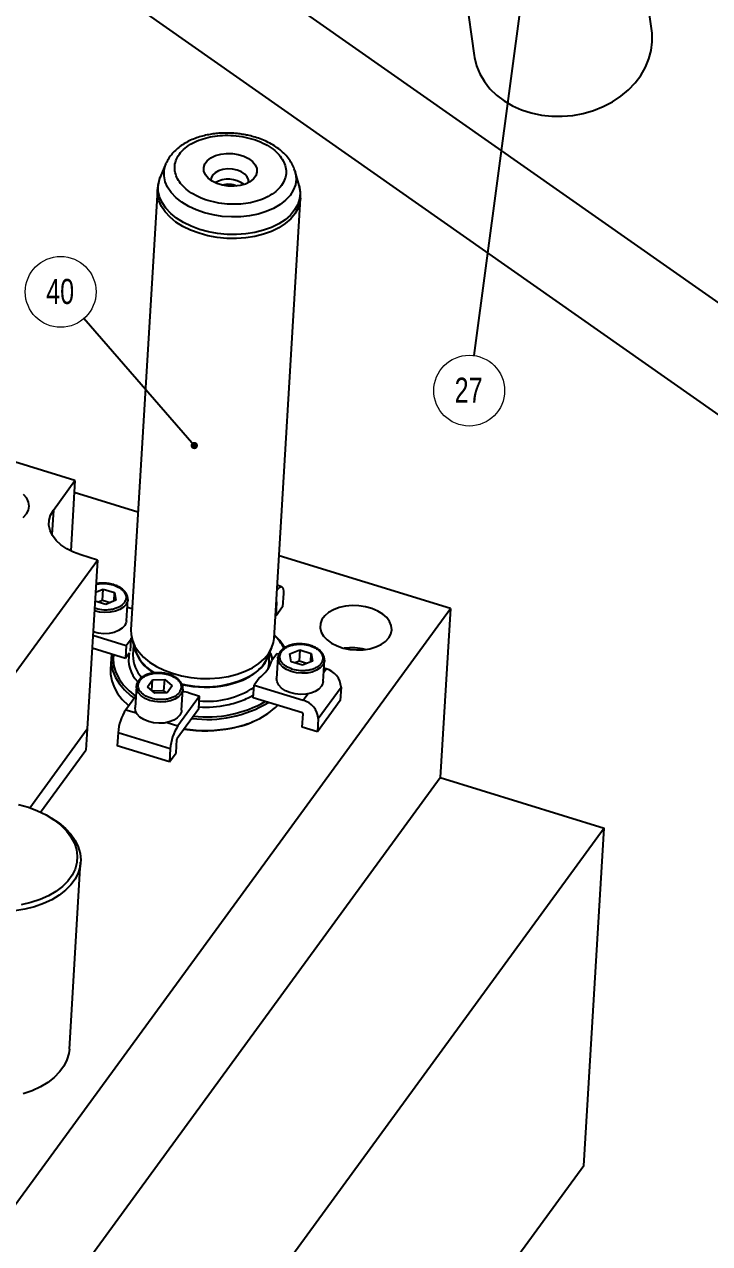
# Model space of a CAD drawing. Header units: millimetres. Extents: x 5 to 1495, y -1208 to 895.
# Drawn here: x 1168.5 to 1264.1, y 112.7 to 282.9 of the extents above; entities that cross this region are included whole.
import ezdxf

# ---------------------------------------------------------------- set-up
doc = ezdxf.new("R2010")
doc.units = ezdxf.units.MM
doc.styles.add('SLDTEXTSTYLE13', font='TXT', dxfattribs={"width": 0.75})
doc.dimstyles.new('SLDDIMSTYLE2', dxfattribs={"dimtxt": 0.18, "dimasz": 1.016, "dimexe": 0, "dimexo": 0.0625, "dimgap": 0, "dimtad": 0, "dimtih": 1, "dimtoh": 1, "dimdec": 0, "dimrnd": 1e-09, "dimzin": 0, "dimdsep": 46, "dimtxsty": 'Standard', "dimblk1": 'DOT', "dimblk2": 'DOT', "dimsah": 1, "dimcen": 0.09, "dimadec": 0, "dimazin": 0, "dimtfac": 1.016, "dimtdec": 0, "dimtofl": 0, "dimtmove": 0, "dimatfit": 3, "dimldrblk": 'DOT', "dimfxl": 1, "dimfrac": 2, "dimtolj": 1, "dimtzin": 0, "dimarcsym": 0})

# ---------------------------------------------------------------- blocks, each defined once
blk = doc.blocks.new('SW_NOTE_47')
at = {"color": 0, "linetype": 'Continuous', "lineweight": 0}
blk.add_circle((-3.24, 3.73), 4.94, dxfattribs=at)
at = {"color": 0, "linetype": 'Continuous', "lineweight": 0, "insert": (-3.31, 5.54), "char_height": 3.5, "attachment_point": 2, "style": 'SLDTEXTSTYLE13'}
blk.add_mtext('40', dxfattribs=at)
blk = doc.blocks.new('_Dot')
at = {"color": 0, "linetype": 'ByBlock', "lineweight": -2}
blk.add_line((-0.5, 0), (-1, 0), dxfattribs=at)
at = {"color": 0, "linetype": 'ByBlock', "const_width": 0.5}
blk.add_lwpolyline([(-0.25, 0, 1), (0.25, 0, 1)], format="xyb", close=True, dxfattribs=at)
blk = doc.blocks.new('SW_NOTE_54')
at = {"color": 0, "linetype": 'Continuous', "lineweight": 0}
blk.add_circle((-0.65, -4.9), 4.94, dxfattribs=at)
at = {"color": 0, "linetype": 'Continuous', "lineweight": 0, "insert": (-0.73, -3.09), "char_height": 3.5, "attachment_point": 2, "style": 'SLDTEXTSTYLE13'}
blk.add_mtext('27', dxfattribs=at)

msp = doc.modelspace()

# ---------------------------------------------------------------- linework, layer by layer
at = {"color": 7, "linetype": 'Continuous', "lineweight": 25}
for p, q in [((1282.366, 232.033), (1142.579, 330.194)), ((1284.761, 214.754), (1144.974, 312.915)), ((1256.026, 281.95), (1252.773, 305.421)), ((1228.01, 301.989), (1231.263, 278.518)), ((1175.595, 219.198), (1001.843, 272.882)), ((1188.281, 263.423), (1187.493, 261.534)), ((1188.281, 263.423), (1188.308, 263.485)), ((1206.264, 262.424), (1206.288, 262.342)), ((1206.845, 260.372), (1206.288, 262.342)), ((1187.079, 259.76), (1183.393, 198.368)), ((1203.357, 197.169), (1207.043, 258.561)), ((1172.581, 215.067), (1175.595, 219.198)), ((1175.595, 219.198), (1175.005, 209.377)), ((1184.379, 214.798), (1175.496, 217.543)), ((1130.488, 142.014), (1178.712, 208.11)), ((1178.712, 208.11), (1176.426, 208.817)), ((1178.712, 208.11), (1177.297, 184.55)), ((1227.939, 201.339), (1204.05, 208.72)), ((1179.827, 204.837), (1180.922, 204.641)), ((1204.408, 204.395), (1203.802, 204.583)), ((1178.442, 203.607), (1179.527, 204.06)), ((1179.433, 202.489), (1178.847, 202.245)), ((1179.433, 202.489), (1179.527, 204.06)), ((1180.491, 202.162), (1179.433, 202.489)), ((1179.527, 204.06), (1181.111, 203.57)), ((1181.3, 202.499), (1179.906, 201.918)), ((1181.04, 202.391), (1181.111, 203.57)), ((1181.111, 203.57), (1181.3, 202.499)), ((1182.772, 199.652), (1182.949, 202.598)), ((1182.949, 202.598), (1182.942, 202.52)), ((1203.762, 203.918), (1203.812, 203.987)), ((1204.664, 203.424), (1204.553, 201.579)), ((1151.584, 96.686), (1227.939, 201.339)), ((1179.906, 201.918), (1178.369, 202.393)), ((1183.568, 201.282), (1182.882, 201.494)), ((1203.628, 200.312), (1203.742, 202.197)), ((1204.553, 201.579), (1203.628, 200.312)), ((1203.706, 202.22), (1203.656, 202.151)), ((1227.939, 201.339), (1226.524, 177.778)), ((1203.628, 200.312), (1203.547, 200.337)), ((1178.082, 197.611), (1182.731, 196.174)), ((1177.975, 195.844), (1182.625, 194.407)), ((1182.731, 196.174), (1182.625, 194.407)), ((1182.731, 196.174), (1183.436, 197.14)), ((1183.33, 195.38), (1183.436, 197.14)), ((1183.436, 197.14), (1183.482, 197.279)), ((1183.538, 197.06), (1183.931, 195.668)), ((1183.766, 196.25), (1183.684, 194.883)), ((1202.499, 194.553), (1203.056, 195.888)), ((1207.262, 196.361), (1208.356, 196.165)), ((1180.65, 194.395), (1180.555, 192.824)), ((1182.625, 194.407), (1183.163, 195.145)), ((1183.684, 194.883), (1183.681, 194.818)), ((1202.65, 193.744), (1202.732, 195.112)), ((1203.759, 195.044), (1203.054, 194.078)), ((1203.895, 194.511), (1203.718, 191.566)), ((1204.013, 194.965), (1203.759, 195.044)), ((1203.895, 194.511), (1203.903, 194.596)), ((1205.567, 195.002), (1206.962, 195.583)), ((1205.756, 193.931), (1205.567, 195.002)), ((1206.867, 194.012), (1206.282, 193.768)), ((1206.962, 195.583), (1206.867, 194.012)), ((1207.926, 193.685), (1206.867, 194.012)), ((1206.962, 195.583), (1208.546, 195.094)), ((1208.735, 194.023), (1207.34, 193.441)), ((1208.475, 193.914), (1208.546, 195.094)), ((1208.546, 195.094), (1208.735, 194.023)), ((1210.206, 191.176), (1210.383, 194.121)), ((1210.383, 194.121), (1210.376, 194.044)), ((1187.517, 192.337), (1188.611, 192.141)), ((1207.34, 193.441), (1205.756, 193.931)), ((1210.617, 192.924), (1210.317, 193.017)), ((1184.15, 190.487), (1184.158, 190.572)), ((1185.686, 190.435), (1186.382, 191.389)), ((1186.293, 189.901), (1186.382, 191.389)), ((1186.382, 191.389), (1188.102, 191.442)), ((1188.007, 189.872), (1188.102, 191.442)), ((1188.102, 191.442), (1189.125, 190.542)), ((1189.125, 190.542), (1188.429, 189.588)), ((1200.458, 188.898), (1200.564, 190.665)), ((1201.268, 191.63), (1200.564, 190.665)), ((1200.564, 190.665), (1207.422, 188.546)), ((1184.069, 189.137), (1182.678, 187.231)), ((1184.15, 190.487), (1183.973, 187.542)), ((1186.71, 189.534), (1185.686, 190.435)), ((1188.007, 189.872), (1186.383, 189.821)), ((1188.429, 189.588), (1186.71, 189.534)), ((1188.334, 189.585), (1188.007, 189.872)), ((1192.962, 189.116), (1189.948, 184.984)), ((1190.461, 187.152), (1190.638, 190.097)), ((1190.638, 190.097), (1190.631, 190.02)), ((1191.359, 189.611), (1192.962, 189.116)), ((1192.856, 187.348), (1192.962, 189.116)), ((1207.316, 186.779), (1200.458, 188.898)), ((1209.504, 185.983), (1212.699, 190.362)), ((1212.699, 190.362), (1212.588, 188.516)), ((1192.856, 187.348), (1189.842, 183.217)), ((1212.588, 188.516), (1209.393, 184.137)), ((1200.248, 185.502), (1200.407, 185.568)), ((1207.29, 184.787), (1207.403, 186.672)), ((1209.504, 185.983), (1209.393, 184.137)), ((1169.276, 173.556), (1177.297, 184.55)), ((1177.297, 184.55), (1177.12, 181.605)), ((1181.6, 184.024), (1181.489, 182.178)), ((1188.87, 181.778), (1181.6, 184.024)), ((1209.393, 184.137), (1207.29, 184.787)), ((1188.759, 179.932), (1181.489, 182.178)), ((1189.684, 181.199), (1189.797, 183.084)), ((1170.798, 172.939), (1177.12, 181.605)), ((1188.87, 181.778), (1188.759, 179.932)), ((1188.759, 179.932), (1189.684, 181.199)), ((1150.17, 73.125), (1226.524, 177.778)), ((1226.524, 177.778), (1249.386, 170.715)), ((1172.008, 172.302), (1171.707, 172.471)), ((1249.386, 170.715), (1173.032, 66.062)), ((1246.557, 123.594), (1249.386, 170.715)), ((1174.817, 139.862), (1176.385, 165.975)), ((1246.557, 123.594), (1170.202, 18.941))]:
    msp.add_line(p, q, dxfattribs=at)
at = {"color": 8, "linetype": 'Continuous', "lineweight": 25}
for p, q in [((1172.581, 215.067), (1172.377, 211.665)), ((1203.812, 203.987), (1203.767, 204.001)), ((1178.511, 201.336), (1178.311, 201.429)), ((1203.742, 202.197), (1203.699, 202.21)), ((1210.284, 192.468), (1210.617, 192.924)), ((1207.422, 188.546), (1208.077, 189.443)), ((1182.678, 187.231), (1184.168, 186.77)), ((1188.457, 185.445), (1189.948, 184.984))]:
    msp.add_line(p, q, dxfattribs=at)
at = {"color": 7, "linetype": 'Continuous', "lineweight": 25, "flags": 128}
for points in [[(1231.263, 278.518), (1231.307, 278.232), (1231.601, 277.061), (1232.063, 275.935), (1232.688, 274.868), (1233.467, 273.878), (1234.389, 272.976), (1235.44, 272.176), (1236.607, 271.49), (1237.872, 270.926), (1239.219, 270.493), (1240.628, 270.196), (1242.079, 270.041), (1243.552, 270.028), (1245.026, 270.159), (1246.481, 270.431), (1247.896, 270.841), (1249.251, 271.383), (1250.528, 272.049), (1251.708, 272.83), (1252.775, 273.715), (1253.714, 274.691), (1254.511, 275.745), (1255.156, 276.862), (1255.639, 278.027), (1255.954, 279.223), (1256.096, 280.432), (1256.063, 281.639), (1256.026, 281.95)], [(1200.733, 263.267), (1200.946, 262.761), (1200.975, 262.245), (1200.818, 261.744), (1200.483, 261.285), (1199.986, 260.889), (1199.353, 260.578), (1198.615, 260.365), (1197.81, 260.263), (1196.977, 260.276), (1196.159, 260.404), (1195.396, 260.639), (1194.727, 260.971), (1194.185, 261.383), (1193.798, 261.854), (1193.585, 262.36), (1193.556, 262.876), (1193.713, 263.377), (1194.048, 263.836), (1194.544, 264.231), (1195.177, 264.543), (1195.915, 264.755), (1196.72, 264.858), (1197.553, 264.845), (1198.371, 264.717), (1199.134, 264.481), (1199.803, 264.149), (1200.345, 263.738), (1200.733, 263.267)], [(1199.619, 261.562), (1199.289, 261.945), (1198.816, 262.269), (1198.23, 262.51), (1197.573, 262.653), (1196.889, 262.687), (1196.224, 262.611), (1195.624, 262.429), (1195.13, 262.155), (1194.775, 261.806), (1194.584, 261.406), (1194.556, 261.083)], [(1199.778, 260.769), (1199.782, 261.145), (1199.619, 261.562)], [(1168.833, 214.537), (1169.113, 215.062), (1169.213, 215.618), (1169.129, 216.181), (1168.864, 216.729), (1168.429, 217.24)], [(1168.385, 214.065), (1168.833, 214.537)], [(1176.426, 208.817), (1175.39, 209.199), (1174.454, 209.674), (1173.641, 210.229), (1172.97, 210.851), (1172.459, 211.525), (1172.119, 212.234), (1171.96, 212.96), (1171.985, 213.687), (1172.194, 214.394), (1172.581, 215.067)], [(1203.812, 203.987), (1203.998, 204.209), (1204.173, 204.35), (1204.329, 204.404), (1204.461, 204.37), (1204.564, 204.249), (1204.633, 204.045), (1204.667, 203.767), (1204.664, 203.424)], [(1203.742, 202.197), (1203.742, 202.211), (1203.74, 202.223), (1203.737, 202.231), (1203.733, 202.236), (1203.728, 202.238), (1203.721, 202.235), (1203.714, 202.229), (1203.706, 202.22)], [(1219.348, 197.244), (1219.646, 197.79), (1219.767, 198.368), (1219.708, 198.957), (1219.471, 199.535), (1219.065, 200.08), (1218.503, 200.575), (1217.806, 201), (1217, 201.34), (1216.114, 201.584), (1215.179, 201.721), (1214.229, 201.748), (1213.3, 201.663), (1212.423, 201.469), (1211.632, 201.174), (1210.954, 200.788), (1210.415, 200.325), (1210.033, 199.801), (1209.822, 199.236), (1209.791, 198.65), (1209.939, 198.065), (1210.263, 197.5), (1210.749, 196.978), (1211.381, 196.516), (1212.136, 196.132), (1212.986, 195.838), (1213.901, 195.647), (1214.847, 195.564), (1215.791, 195.594), (1216.698, 195.734), (1217.536, 195.979), (1218.274, 196.321), (1218.885, 196.748), (1219.348, 197.244)], [(1182.772, 199.652), (1182.737, 199.424), (1182.537, 198.981), (1182.174, 198.586), (1181.669, 198.258), (1181.049, 198.017), (1180.347, 197.874), (1179.6, 197.837), (1178.85, 197.908), (1178.136, 198.085), (1178.112, 198.093)], [(1183.393, 198.368), (1183.411, 197.703), (1183.593, 196.878), (1183.951, 196.07), (1184.476, 195.292), (1185.161, 194.558), (1185.991, 193.881), (1186.954, 193.273), (1188.031, 192.746), (1189.204, 192.309), (1190.451, 191.969), (1191.75, 191.732), (1193.078, 191.603), (1194.411, 191.584), (1195.726, 191.676), (1196.999, 191.876)], [(1204.762, 196.017), (1204.145, 196.871), (1203.387, 197.667)], [(1196.999, 191.876), (1198.208, 192.181), (1199.33, 192.587), (1200.346, 193.084), (1201.237, 193.665), (1201.988, 194.32), (1202.585, 195.036), (1203.018, 195.8), (1203.279, 196.6), (1203.357, 197.169)], [(1180.724, 194.995), (1180.653, 194.445), (1180.676, 193.529), (1180.874, 192.615), (1181.244, 191.715), (1181.781, 190.842), (1182.477, 190.009), (1183.323, 189.227), (1183.842, 188.826)], [(1180.945, 194.926), (1180.903, 194.229), (1181.005, 193.313), (1181.284, 192.405), (1181.737, 191.518), (1182.355, 190.665), (1183.131, 189.858), (1184.052, 189.11), (1184.066, 189.099)], [(1196.728, 190.664), (1197.9, 190.961), (1198.986, 191.358), (1199.966, 191.845), (1200.821, 192.415), (1201.536, 193.057), (1202.097, 193.758), (1202.494, 194.506), (1202.595, 194.783)], [(1180.555, 192.824), (1180.56, 192.188), (1180.714, 191.272), (1181.041, 190.367), (1181.537, 189.487), (1182.194, 188.642), (1183.004, 187.846), (1183.079, 187.781)], [(1210.206, 191.176), (1210.171, 190.947), (1209.971, 190.505), (1209.609, 190.109), (1209.104, 189.782), (1208.483, 189.54), (1207.781, 189.397), (1207.035, 189.36), (1206.284, 189.432), (1205.57, 189.608), (1204.931, 189.879), (1204.402, 190.231), (1204.011, 190.644), (1203.779, 191.096), (1203.718, 191.563), (1203.718, 191.566)], [(1191.359, 189.611), (1190.813, 189.706), (1190.617, 189.745)], [(1190.461, 187.152), (1190.426, 186.923), (1190.226, 186.481), (1189.864, 186.086), (1189.359, 185.758), (1188.738, 185.516), (1188.036, 185.373), (1187.289, 185.336), (1186.539, 185.408), (1185.825, 185.584), (1185.186, 185.855), (1184.657, 186.207), (1184.266, 186.62), (1184.033, 187.072), (1183.973, 187.539), (1183.973, 187.542)], [(1167.721, 174.011), (1169.09, 173.619), (1170.38, 173.128), (1171.573, 172.546), (1172.65, 171.882), (1173.595, 171.145), (1174.393, 170.348), (1175.033, 169.501), (1175.504, 168.619), (1175.8, 167.713), (1175.916, 166.799), (1175.851, 165.889), (1175.605, 164.998), (1175.181, 164.139), (1174.588, 163.325), (1173.832, 162.569), (1172.927, 161.882), (1171.885, 161.274), (1170.723, 160.754), (1169.458, 160.331), (1168.109, 160.011)], [(1172.008, 172.302), (1172.328, 172.115), (1173.359, 171.421), (1174.258, 170.66), (1175.011, 169.845), (1175.609, 168.985), (1176.042, 168.094), (1176.305, 167.184), (1176.394, 166.267), (1176.308, 165.357), (1176.047, 164.466), (1175.616, 163.606), (1175.021, 162.79), (1174.27, 162.03), (1173.373, 161.335), (1172.344, 160.716), (1171.196, 160.181), (1169.946, 159.739), (1168.611, 159.394), (1167.21, 159.152)], [(1174.817, 139.862), (1174.74, 139.244), (1174.479, 138.353), (1174.048, 137.493), (1173.453, 136.677), (1172.702, 135.917), (1171.805, 135.222), (1170.776, 134.603), (1169.628, 134.068), (1168.378, 133.626)]]:
    msp.add_lwpolyline(points, dxfattribs=at)
at = {"color": 8, "linetype": 'Continuous', "lineweight": 25, "flags": 128}
for points in [[(1206.288, 262.342), (1206.354, 262.07), (1206.428, 261.273), (1206.322, 260.484), (1206.039, 259.719), (1205.584, 258.992), (1204.966, 258.318), (1204.197, 257.709), (1203.293, 257.177), (1202.269, 256.733), (1201.148, 256.386), (1199.95, 256.142), (1198.699, 256.006), (1197.418, 255.98), (1196.134, 256.065), (1194.871, 256.26), (1193.653, 256.561), (1192.505, 256.961), (1191.448, 257.453), (1190.503, 258.028), (1189.689, 258.674), (1189.022, 259.378), (1188.514, 260.128), (1188.175, 260.908), (1188.012, 261.703), (1188.028, 262.498), (1188.223, 263.277), (1188.281, 263.423)], [(1200.686, 253.826), (1199.423, 253.628), (1198.12, 253.537), (1196.798, 253.556), (1195.481, 253.683), (1194.193, 253.918), (1192.956, 254.255), (1191.794, 254.689), (1190.726, 255.212), (1189.771, 255.814), (1188.947, 256.485), (1188.269, 257.213), (1187.748, 257.984), (1187.394, 258.786), (1187.212, 259.603), (1187.208, 260.422), (1187.379, 261.227), (1187.493, 261.534)], [(1206.845, 260.372), (1206.902, 260.144), (1206.995, 259.324), (1206.912, 258.51), (1206.653, 257.717), (1206.224, 256.959), (1205.632, 256.249), (1204.887, 255.6), (1204.003, 255.024), (1202.996, 254.531), (1201.884, 254.129), (1200.686, 253.826)], [(1200.686, 253.268), (1199.413, 253.068), (1198.098, 252.976), (1196.764, 252.995), (1195.436, 253.124), (1194.137, 253.36), (1192.89, 253.7), (1191.718, 254.138), (1190.64, 254.665), (1189.678, 255.272), (1188.847, 255.949), (1188.163, 256.683), (1187.637, 257.462), (1187.28, 258.27), (1187.097, 259.095), (1187.082, 259.799)], [(1207.046, 258.607), (1206.966, 257.992), (1206.705, 257.192), (1206.272, 256.427), (1205.674, 255.711), (1204.923, 255.057), (1204.032, 254.476), (1203.016, 253.978), (1201.894, 253.573), (1200.686, 253.268)], [(1182.942, 202.52), (1182.913, 202.369), (1182.713, 201.927), (1182.351, 201.531), (1181.846, 201.204), (1181.226, 200.962), (1180.523, 200.819), (1179.777, 200.782), (1179.027, 200.854), (1178.313, 201.03), (1178.287, 201.038)], [(1210.376, 194.044), (1210.348, 193.892), (1210.148, 193.45), (1209.786, 193.055), (1209.281, 192.727), (1208.66, 192.485), (1207.958, 192.342), (1207.211, 192.305), (1206.461, 192.377), (1205.747, 192.553), (1205.108, 192.824), (1204.579, 193.176), (1204.188, 193.589), (1203.955, 194.041), (1203.895, 194.508), (1203.895, 194.511)], [(1186.393, 192.554), (1186.541, 192.455), (1186.699, 192.352)], [(1202.519, 192.969), (1202.603, 193.338), (1202.65, 193.744)], [(1190.631, 190.02), (1190.603, 189.868), (1190.403, 189.426), (1190.04, 189.031), (1189.535, 188.703), (1188.915, 188.461), (1188.213, 188.318), (1187.466, 188.282), (1186.716, 188.353), (1186.002, 188.529), (1185.363, 188.801), (1184.834, 189.152), (1184.442, 189.565), (1184.21, 190.017), (1184.15, 190.484), (1184.15, 190.487)]]:
    msp.add_lwpolyline(points, dxfattribs=at)
at = {"color": 7, "linetype": 'Continuous', "lineweight": 25}
for centre, radius, start, end in [((1196.967, 257.601), 3.659, 52.79444, 120.33282), ((1196.947, 257.268), 3.272, 67.75385, 105.37341), ((1198.316, 192.339), 7.306, 28.15537, 46.08884), ((1189.461, 197.373), 5.787, 194.67547, 240.28633), ((1189.52, 197.557), 5.9, 198.67165, 237.99077), ((1214.13, 187.904), 7.958, 75.93931, 97.18796), ((1197.442, 196.894), 5.573, 299.62663, 335.16929), ((1198.158, 195.775), 5.181, 306.8837, 340.88746), ((1209.893, 190.209), 2.81, 3.10181, 75.06352), ((1193.824, 205.352), 14.972, 257.05356, 281.18285), ((1188.495, 183.491), 6.915, 147.26605, 175.58338), ((1194.007, 202.513), 16.643, 262.64713, 300.97943), ((1194.01, 202.654), 16.427, 263.38266, 299.65425), ((1195.636, 196.517), 11.964, 279.2718, 313.52331), ((1206.698, 185.831), 2.81, 3.10181, 75.06352), ((1194.565, 199.281), 14.905, 281.20636, 292.41328), ((1207.286, 186.665), 0.117, 3.10181, 75.06352), ((1195.765, 181.245), 6.915, 147.26605, 175.58338), ((1193.724, 203.536), 19.243, 261.2329, 281.19948), ((1193.751, 203.961), 19.626, 261.40604, 281.2031), ((1190.084, 183.062), 0.288, 147.26605, 175.58338)]:
    msp.add_arc(centre, radius, start, end, dxfattribs=at)
at = {"color": 8, "linetype": 'Continuous', "lineweight": 25}
for centre, radius, start, end in [((1187.538, 194.238), 4.468, 168.29024, 223.71255), ((1188.126, 194.796), 4.445, 179.71871, 223.3601), ((1193.781, 203.855), 13.436, 255.63464, 298.52257), ((1194.034, 200.27), 11.868, 264.62627, 303.27183), ((1193.744, 203.205), 15.617, 266.79616, 281.28302)]:
    msp.add_arc(centre, radius, start, end, dxfattribs=at)
at = {"color": 7, "linetype": 'Continuous', "lineweight": 25}
for points, knots in [([(1197.572, 267.671), (1197.165, 267.686), (1196.591, 267.707), (1195.748, 267.667), (1195.035, 267.601), (1194.205, 267.47), (1193.364, 267.279), (1192.524, 267.019), (1191.709, 266.69), (1190.934, 266.291), (1190.218, 265.822), (1189.572, 265.285), (1189.016, 264.681), (1188.588, 264.083), (1188.403, 263.668), (1188.326, 263.495)], [0, 0, 0, 0, 0.1016252, 0.1431835, 0.2118521, 0.2827579, 0.3584427, 0.4370054, 0.5177463, 0.6001327, 0.6837694, 0.7682827, 0.8533796, 0.9388765, 1, 1, 1, 1]), ([(1200.084, 257.977), (1199.634, 257.902), (1198.705, 257.748), (1197.199, 257.728), (1195.642, 257.886), (1194.118, 258.246), (1192.726, 258.787), (1191.549, 259.472), (1190.636, 260.247), (1189.986, 261.077), (1189.584, 261.957), (1189.446, 262.891), (1189.613, 263.849), (1190.103, 264.773), (1190.894, 265.605), (1191.931, 266.293), (1193.123, 266.822), (1194.014, 267.038), (1194.446, 267.143)], [0, 0, 0, 0, 0.058258, 0.1200057, 0.1843204, 0.25, 0.3156796, 0.3799943, 0.441742, 0.5, 0.558258, 0.6200057, 0.6843204, 0.75, 0.8156796, 0.8799943, 0.941742, 1, 1, 1, 1]), ([(1194.446, 267.143), (1194.897, 267.218), (1195.825, 267.373), (1197.331, 267.393), (1198.889, 267.235), (1200.413, 266.874), (1201.805, 266.334), (1202.978, 265.648), (1203.906, 264.876), (1204.309, 264.31), (1204.504, 264.036)], [0, 0, 0, 0, 0.116516, 0.2400113, 0.3686408, 0.5, 0.6313592, 0.7599887, 0.883484, 1, 1, 1, 1]), ([(1206.244, 262.439), (1206.221, 262.526), (1206.131, 262.881), (1205.83, 263.474), (1205.349, 264.203), (1204.736, 264.88), (1204.019, 265.494), (1203.214, 266.037), (1202.343, 266.502), (1201.439, 266.883), (1200.55, 267.174), (1199.746, 267.376), (1198.989, 267.52), (1198.283, 267.619), (1197.797, 267.655), (1197.572, 267.671)], [0, 0, 0, 0, 0.0291876, 0.1190066, 0.2105271, 0.303157, 0.395986, 0.4881447, 0.5787071, 0.6666099, 0.748983, 0.8214418, 0.8781596, 0.9435696, 1, 1, 1, 1]), ([(1204.504, 264.036), (1204.653, 263.751), (1204.959, 263.166), (1205.081, 262.229), (1204.919, 261.272), (1204.428, 260.347), (1203.637, 259.515), (1202.6, 258.828), (1201.407, 258.298), (1200.517, 258.082), (1200.084, 257.977)], [0, 0, 0, 0, 0.116516, 0.2400113, 0.3686408, 0.5, 0.6313592, 0.7599887, 0.883484, 1, 1, 1, 1]), ([(1187.516, 261.58), (1187.508, 261.564), (1187.365, 261.286), (1187.195, 260.693), (1187.121, 260.108), (1187.083, 259.815)], [0, 0, 0, 0, 0.02801113, 0.51313781, 1, 1, 1, 1]), ([(1207.038, 258.625), (1207.041, 258.894), (1207.046, 259.483), (1206.944, 260.112), (1206.817, 260.449), (1206.803, 260.486)], [0, 0, 0, 0, 0.429646, 0.9371794, 1, 1, 1, 1]), ([(1179.831, 204.89), (1179.589, 204.895), (1179.249, 204.901), (1178.809, 204.853), (1178.616, 204.811), (1178.512, 204.788)], [0, 0, 0, 0, 0.5371752, 0.7538239, 1, 1, 1, 1]), ([(1180.989, 204.68), (1180.972, 204.686), (1180.833, 204.735), (1180.45, 204.825), (1180.072, 204.865), (1179.831, 204.89)], [0, 0, 0, 0, 0.04626118, 0.39055062, 1, 1, 1, 1]), ([(1180.922, 204.641), (1181.251, 204.512), (1181.757, 204.314), (1182.245, 203.911), (1182.529, 203.562), (1182.69, 203.188), (1182.752, 202.697), (1182.575, 202.36), (1182.46, 202.141)], [0, 0, 0, 0, 0.2394568, 0.3683607, 0.5, 0.6316393, 0.7605432, 1, 1, 1, 1]), ([(1182.927, 202.513), (1182.939, 202.624), (1182.965, 202.882), (1182.841, 203.283), (1182.599, 203.684), (1182.259, 204.03), (1181.84, 204.324), (1181.412, 204.54), (1181.109, 204.64), (1180.989, 204.68)], [0, 0, 0, 0, 0.1213408, 0.2841192, 0.4449235, 0.5999831, 0.7463044, 0.8996269, 1, 1, 1, 1]), ([(1182.46, 202.141), (1182.272, 201.944), (1181.982, 201.642), (1181.359, 201.363), (1180.812, 201.208), (1180.217, 201.13), (1179.428, 201.122), (1178.872, 201.252), (1178.511, 201.336)], [0, 0, 0, 0, 0.2394568, 0.3683607, 0.5, 0.6316393, 0.7605432, 1, 1, 1, 1]), ([(1207.265, 196.414), (1207.023, 196.419), (1206.683, 196.426), (1206.197, 196.369), (1205.801, 196.291), (1205.365, 196.155), (1204.956, 195.969), (1204.587, 195.73), (1204.275, 195.44), (1204.047, 195.097), (1203.92, 194.811), (1203.917, 194.64), (1203.917, 194.606)], [0, 0, 0, 0, 0.1485357, 0.2084417, 0.3066858, 0.4067784, 0.5125078, 0.621416, 0.7332087, 0.8484689, 0.9694197, 1, 1, 1, 1]), ([(1208.356, 196.165), (1208.685, 196.036), (1209.192, 195.838), (1209.68, 195.434), (1209.963, 195.086), (1210.127, 194.711), (1210.177, 194.224), (1209.961, 193.644), (1209.407, 193.168), (1208.795, 192.886), (1208.246, 192.731), (1207.651, 192.654), (1206.862, 192.645), (1206.306, 192.775), (1205.945, 192.86)], [0, 0, 0, 0, 0.1197284, 0.1841803, 0.25, 0.3158197, 0.3802716, 0.5, 0.6197284, 0.6841803, 0.75, 0.8158197, 0.8802716, 1, 1, 1, 1]), ([(1208.423, 196.203), (1208.407, 196.209), (1208.268, 196.259), (1207.884, 196.348), (1207.506, 196.388), (1207.265, 196.414)], [0, 0, 0, 0, 0.04626118, 0.39055062, 1, 1, 1, 1]), ([(1210.362, 194.037), (1210.373, 194.147), (1210.399, 194.405), (1210.275, 194.807), (1210.034, 195.207), (1209.693, 195.554), (1209.274, 195.847), (1208.846, 196.063), (1208.543, 196.164), (1208.423, 196.203)], [0, 0, 0, 0, 0.1213408, 0.2841192, 0.4449235, 0.5999831, 0.7463044, 0.8996269, 1, 1, 1, 1]), ([(1205.945, 192.86), (1205.616, 192.988), (1205.11, 193.186), (1204.622, 193.59), (1204.338, 193.939), (1204.177, 194.313), (1204.115, 194.803), (1204.292, 195.141), (1204.407, 195.36)], [0, 0, 0, 0, 0.2394568, 0.3683607, 0.5, 0.6316393, 0.7605432, 1, 1, 1, 1]), ([(1187.52, 192.39), (1187.277, 192.395), (1186.937, 192.402), (1186.452, 192.345), (1186.056, 192.268), (1185.62, 192.131), (1185.21, 191.945), (1184.842, 191.706), (1184.53, 191.416), (1184.302, 191.073), (1184.175, 190.787), (1184.172, 190.616), (1184.171, 190.582)], [0, 0, 0, 0, 0.1485357, 0.2084417, 0.3066858, 0.4067784, 0.5125078, 0.621416, 0.7332087, 0.8484689, 0.9694197, 1, 1, 1, 1]), ([(1188.678, 192.179), (1188.662, 192.185), (1188.523, 192.235), (1188.139, 192.324), (1187.761, 192.364), (1187.52, 192.39)], [0, 0, 0, 0, 0.0462612, 0.3905506, 1, 1, 1, 1]), ([(1190.149, 189.641), (1189.961, 189.444), (1189.671, 189.142), (1189.048, 188.863), (1188.501, 188.708), (1187.905, 188.629), (1187.121, 188.627), (1186.171, 188.796), (1185.369, 189.168), (1184.876, 189.565), (1184.593, 189.915), (1184.432, 190.289), (1184.37, 190.78), (1184.547, 191.117), (1184.662, 191.336)], [0, 0, 0, 0, 0.1197284, 0.1841803, 0.25, 0.3158197, 0.3802716, 0.5, 0.6197284, 0.6841803, 0.75, 0.8158197, 0.8802716, 1, 1, 1, 1]), ([(1188.611, 192.141), (1188.94, 192.012), (1189.446, 191.814), (1189.935, 191.411), (1190.219, 191.062), (1190.38, 190.687), (1190.441, 190.197), (1190.264, 189.86), (1190.149, 189.641)], [0, 0, 0, 0, 0.2394568, 0.3683607, 0.5, 0.6316393, 0.7605432, 1, 1, 1, 1]), ([(1190.617, 190.013), (1190.628, 190.123), (1190.654, 190.381), (1190.53, 190.783), (1190.289, 191.183), (1189.948, 191.53), (1189.529, 191.823), (1189.101, 192.04), (1188.798, 192.14), (1188.678, 192.179)], [0, 0, 0, 0, 0.1213408, 0.2841192, 0.4449235, 0.5999831, 0.7463044, 0.8996269, 1, 1, 1, 1])]:
    msp.add_open_spline(points, degree=3, knots=knots, dxfattribs=at)
at = {"color": 8, "linetype": 'Continuous', "lineweight": 25}
for points, knots in [([(1178.509, 204.723), (1178.548, 204.734), (1178.77, 204.799), (1179.219, 204.848), (1179.626, 204.841), (1179.827, 204.837)], [0, 0, 0, 0, 0.09972935, 0.55459078, 1, 1, 1, 1]), ([(1204.407, 195.36), (1204.596, 195.556), (1204.885, 195.859), (1205.508, 196.138), (1206.055, 196.292), (1206.651, 196.375), (1207.06, 196.365), (1207.262, 196.361)], [0, 0, 0, 0, 0.31484978, 0.48433893, 0.65742489, 0.83051085, 1, 1, 1, 1]), ([(1203.119, 194.167), (1203.106, 194.327), (1203.077, 194.687), (1202.887, 195.035), (1202.781, 195.229)], [0, 0, 0, 0, 0.4418837, 1, 1, 1, 1]), ([(1184.662, 191.336), (1184.85, 191.532), (1185.14, 191.835), (1185.763, 192.114), (1186.31, 192.268), (1186.906, 192.351), (1187.315, 192.342), (1187.517, 192.337)], [0, 0, 0, 0, 0.3148498, 0.4843389, 0.6574249, 0.8305108, 1, 1, 1, 1]), ([(1196.8, 187.89), (1197.188, 187.98), (1197.964, 188.158), (1199.038, 188.541), (1199.798, 188.897), (1200.266, 189.157), (1200.42, 189.253), (1200.481, 189.291)], [0, 0, 0, 0, 0.28303302, 0.56606604, 0.84909906, 0.94019637, 1, 1, 1, 1])]:
    msp.add_open_spline(points, degree=3, knots=knots, dxfattribs=at)

# ---------------------------------------------------------------- block references
at = {"color": 7, "linetype": 'Continuous', "lineweight": 0}
for name, p in [('SW_NOTE_47', (1176.835, 241.801)), ('SW_NOTE_54', (1231.217, 236.65))]:
    msp.add_blockref(name, p, dxfattribs=at)

# ---------------------------------------------------------------- leaders
for points in [[(1239.454, 298.248), (1231.217, 236.65)], [(1192.235, 224.088), (1176.835, 241.801)]]:
    msp.add_leader(points, dimstyle='SLDDIMSTYLE2', dxfattribs=at)

doc.saveas('drawing.dxf')
